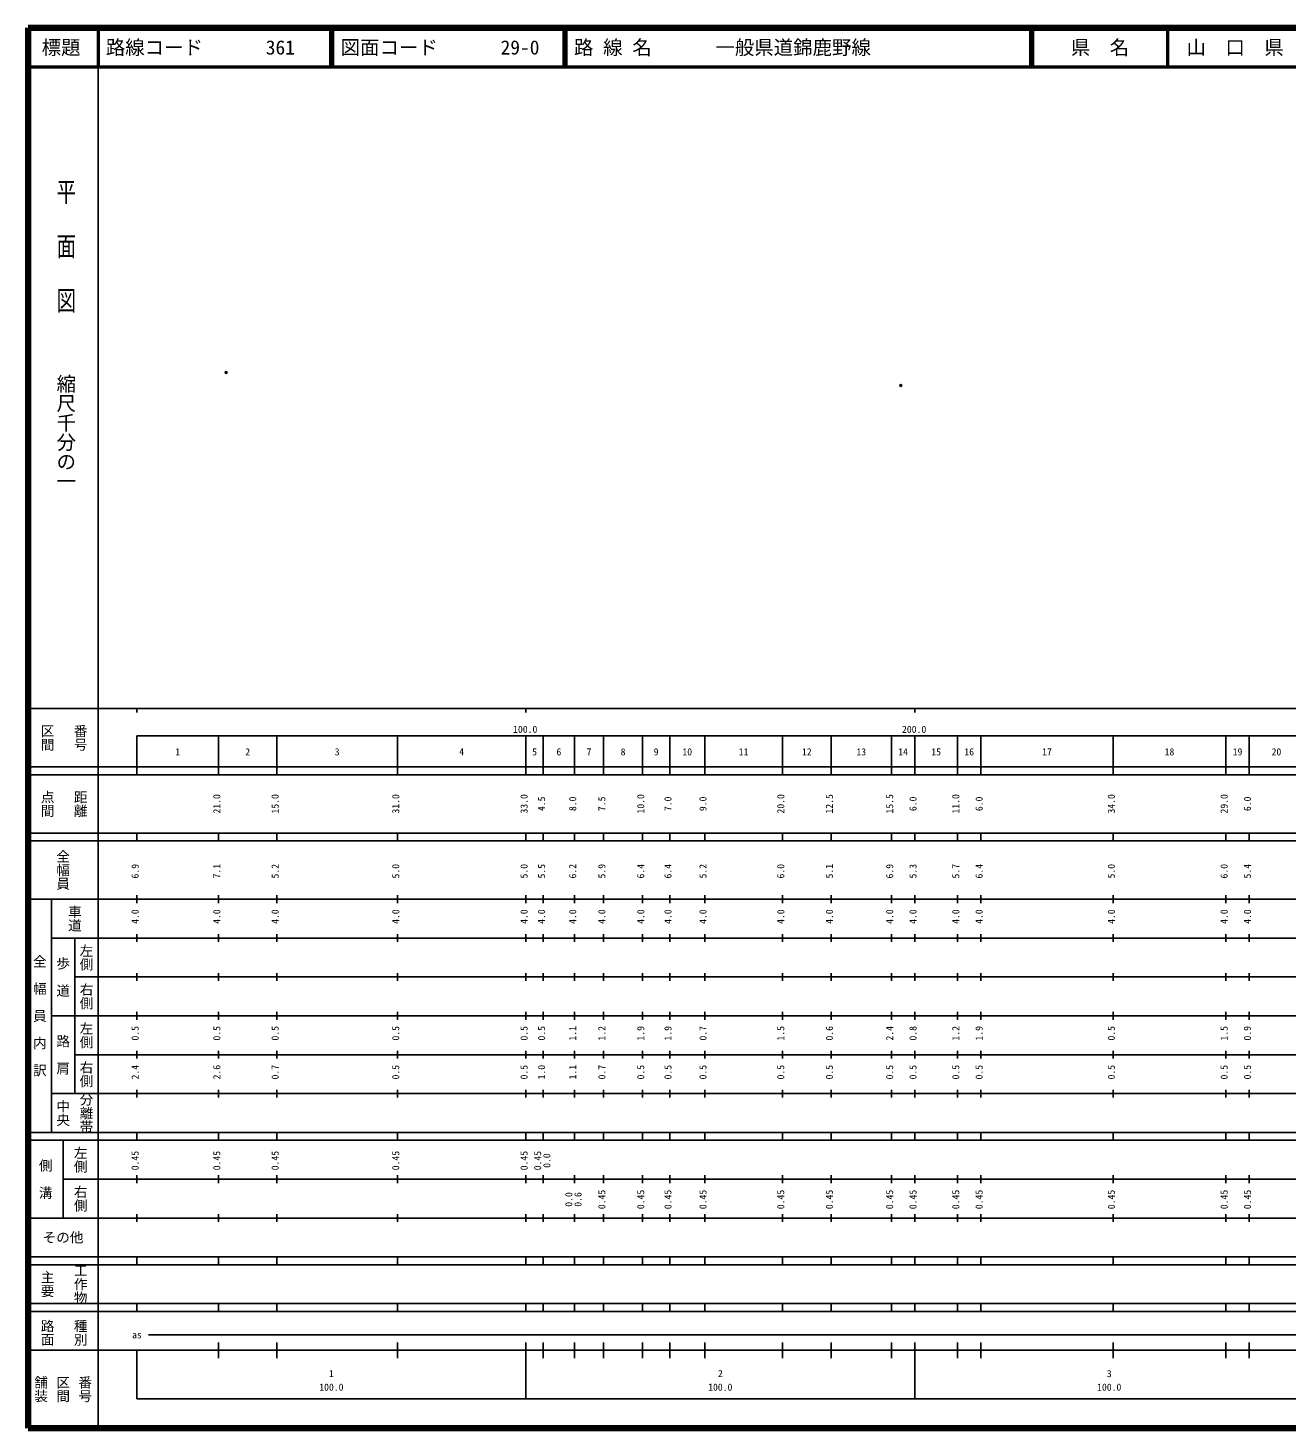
# Model space of a CAD drawing. Units: millimetres on the paper. Extents: x 40 to 680, y 20 to 380.
# Drawn here: x 40 to 363.7, y 20 to 380 of the extents above; entities that cross this region are included whole.
import ezdxf
from ezdxf.enums import TextEntityAlignment as Align

# ---------------------------------------------------------------- set-up
doc = ezdxf.new("R2010")
doc.units = ezdxf.units.MM
doc.header["$PDMODE"] = 32
doc.header["$PDSIZE"] = 0.5
doc.layers.add('M-OTRS', color=6, linetype='Continuous')
doc.layers.add('M-TTL-TXT', color=7, linetype='Continuous')
for name, color, linetype, lineweight in [('M-TTL', 2, 'Continuous', 140), ('M-TTL-BAND', 7, 'Continuous', 25), ('M-TTL-LINE', 7, 'Continuous', 50)]:
    doc.layers.add(name, color=color, linetype=linetype, lineweight=lineweight)
doc.styles.add('@ＭＳ ゴシック', font='')
doc.styles.add('ＭＳ ゴシック', font='')
doc.styles.get('@ＭＳ ゴシック').set_extended_font_data('@MS Gothic')
doc.styles.get('ＭＳ ゴシック').set_extended_font_data('MS Gothic')

msp = doc.modelspace()

# ---------------------------------------------------------------- linework, layer by layer
at = {"layer": 'M-OTRS'}
for p in [(90.93, 291.428), (264.396, 288.065)]:
    msp.add_point(p, dxfattribs=at)
at = {"layer": 'M-TTL'}
for p, q in [((40, 380), (40, 20)), ((680, 380), (40, 380)), ((40, 20), (680, 20))]:
    msp.add_line(p, q, dxfattribs=at)
at = {"layer": 'M-TTL-BAND'}
for p, q in [((58, 370), (58, 20)), ((40, 205), (579, 205)), ((68, 205), (68, 204)), ((168, 205), (168, 204)), ((268, 205), (268, 204)), ((68, 198), (579, 198)), ((68, 198), (68, 188)), ((89, 188), (89, 198)), ((104, 188), (104, 198)), ((135, 188), (135, 198)), ((168, 188), (168, 198)), ((172.5, 188), (172.5, 198)), ((180.5, 188), (180.5, 198)), ((188, 188), (188, 198)), ((198, 188), (198, 198)), ((205, 188), (205, 198)), ((214, 188), (214, 198)), ((234, 188), (234, 198)), ((246.5, 188), (246.5, 198)), ((262, 188), (262, 198)), ((268, 188), (268, 198)), ((279, 188), (279, 198)), ((285, 188), (285, 198)), ((319, 188), (319, 198)), ((348, 188), (348, 198)), ((354, 188), (354, 198)), ((40, 190), (579, 190)), ((40, 188), (579, 188)), ((40, 173), (579, 173)), ((68, 171), (68, 173)), ((89, 171), (89, 173)), ((104, 171), (104, 173)), ((135, 171), (135, 173)), ((168, 171), (168, 173)), ((172.5, 171), (172.5, 173)), ((180.5, 171), (180.5, 173)), ((188, 171), (188, 173)), ((198, 171), (198, 173)), ((205, 171), (205, 173)), ((214, 171), (214, 173)), ((234, 171), (234, 173)), ((246.5, 171), (246.5, 173)), ((262, 171), (262, 173)), ((268, 171), (268, 173)), ((279, 171), (279, 173)), ((285, 171), (285, 173)), ((319, 171), (319, 173)), ((348, 171), (348, 173)), ((354, 171), (354, 173)), ((40, 171), (579, 171)), ((40, 156), (579, 156)), ((46, 96), (46, 156)), ((68, 155), (68, 157)), ((89, 155), (89, 157)), ((104, 155), (104, 157)), ((135, 155), (135, 157)), ((168, 155), (168, 157)), ((172.5, 155), (172.5, 157)), ((180.5, 155), (180.5, 157)), ((188, 155), (188, 157)), ((198, 155), (198, 157)), ((205, 155), (205, 157)), ((214, 155), (214, 157)), ((234, 155), (234, 157)), ((246.5, 155), (246.5, 157)), ((262, 155), (262, 157)), ((268, 155), (268, 157)), ((279, 155), (279, 157)), ((285, 155), (285, 157)), ((319, 155), (319, 157)), ((348, 155), (348, 157)), ((354, 155), (354, 157)), ((46, 146), (579, 146)), ((52, 146), (52, 106)), ((68, 145), (68, 147)), ((89, 145), (89, 147)), ((104, 145), (104, 147)), ((135, 145), (135, 147)), ((168, 145), (168, 147)), ((172.5, 145), (172.5, 147)), ((180.5, 145), (180.5, 147)), ((188, 145), (188, 147)), ((198, 145), (198, 147)), ((205, 145), (205, 147)), ((214, 145), (214, 147)), ((234, 145), (234, 147)), ((246.5, 145), (246.5, 147)), ((262, 145), (262, 147)), ((268, 145), (268, 147)), ((279, 145), (279, 147)), ((285, 145), (285, 147)), ((319, 145), (319, 147)), ((348, 145), (348, 147)), ((354, 145), (354, 147)), ((68, 135), (68, 137)), ((89, 135), (89, 137)), ((104, 135), (104, 137)), ((135, 135), (135, 137)), ((168, 135), (168, 137)), ((172.5, 135), (172.5, 137)), ((180.5, 135), (180.5, 137)), ((188, 135), (188, 137)), ((198, 135), (198, 137)), ((205, 135), (205, 137)), ((214, 135), (214, 137)), ((234, 135), (234, 137)), ((246.5, 135), (246.5, 137)), ((262, 135), (262, 137)), ((268, 135), (268, 137)), ((279, 135), (279, 137)), ((285, 135), (285, 137)), ((319, 135), (319, 137)), ((348, 135), (348, 137)), ((354, 135), (354, 137)), ((52, 136), (579, 136)), ((46, 126), (579, 126)), ((68, 125), (68, 127)), ((89, 125), (89, 127)), ((104, 125), (104, 127)), ((135, 125), (135, 127)), ((168, 125), (168, 127)), ((172.5, 125), (172.5, 127)), ((180.5, 125), (180.5, 127)), ((188, 125), (188, 127)), ((198, 125), (198, 127)), ((205, 125), (205, 127)), ((214, 125), (214, 127)), ((234, 125), (234, 127)), ((246.5, 125), (246.5, 127)), ((262, 125), (262, 127)), ((268, 125), (268, 127)), ((279, 125), (279, 127)), ((285, 125), (285, 127)), ((319, 125), (319, 127)), ((348, 125), (348, 127)), ((354, 125), (354, 127)), ((52, 116), (579, 116)), ((68, 115), (68, 117)), ((89, 115), (89, 117)), ((104, 115), (104, 117)), ((135, 115), (135, 117)), ((168, 115), (168, 117)), ((172.5, 115), (172.5, 117)), ((180.5, 115), (180.5, 117)), ((188, 115), (188, 117)), ((198, 115), (198, 117)), ((205, 115), (205, 117)), ((214, 115), (214, 117)), ((234, 115), (234, 117)), ((246.5, 115), (246.5, 117)), ((262, 115), (262, 117)), ((268, 115), (268, 117)), ((279, 115), (279, 117)), ((285, 115), (285, 117)), ((319, 115), (319, 117)), ((348, 115), (348, 117)), ((354, 115), (354, 117)), ((46, 106), (579, 106)), ((68, 105), (68, 107)), ((89, 105), (89, 107)), ((104, 105), (104, 107)), ((135, 105), (135, 107)), ((168, 105), (168, 107)), ((172.5, 105), (172.5, 107)), ((180.5, 105), (180.5, 107)), ((188, 105), (188, 107)), ((198, 105), (198, 107)), ((205, 105), (205, 107)), ((214, 105), (214, 107)), ((234, 105), (234, 107)), ((246.5, 105), (246.5, 107)), ((262, 105), (262, 107)), ((268, 105), (268, 107)), ((279, 105), (279, 107)), ((285, 105), (285, 107)), ((319, 105), (319, 107)), ((348, 105), (348, 107)), ((354, 105), (354, 107)), ((40, 96), (579, 96)), ((40, 94), (579, 94)), ((49, 94), (49, 74)), ((68, 94), (68, 96)), ((89, 94), (89, 96)), ((104, 94), (104, 96)), ((135, 94), (135, 96)), ((168, 94), (168, 96)), ((172.5, 94), (172.5, 96)), ((180.5, 94), (180.5, 96)), ((188, 94), (188, 96)), ((198, 94), (198, 96)), ((205, 94), (205, 96)), ((214, 94), (214, 96)), ((234, 94), (234, 96)), ((246.5, 94), (246.5, 96)), ((262, 94), (262, 96)), ((268, 94), (268, 96)), ((279, 94), (279, 96)), ((285, 94), (285, 96)), ((319, 94), (319, 96)), ((348, 94), (348, 96)), ((354, 94), (354, 96)), ((49, 84), (579, 84)), ((68, 83), (68, 85)), ((89, 83), (89, 85)), ((104, 83), (104, 85)), ((135, 83), (135, 85)), ((168, 83), (168, 85)), ((172.5, 83), (172.5, 85)), ((180.5, 83), (180.5, 85)), ((188, 83), (188, 85)), ((198, 83), (198, 85)), ((205, 83), (205, 85)), ((214, 83), (214, 85)), ((234, 83), (234, 85)), ((246.5, 83), (246.5, 85)), ((262, 83), (262, 85)), ((268, 83), (268, 85)), ((279, 83), (279, 85)), ((285, 83), (285, 85)), ((319, 83), (319, 85)), ((348, 83), (348, 85)), ((354, 83), (354, 85)), ((40, 74), (579, 74)), ((68, 73), (68, 75)), ((89, 73), (89, 75)), ((104, 73), (104, 75)), ((135, 73), (135, 75)), ((168, 73), (168, 75)), ((172.5, 73), (172.5, 75)), ((180.5, 73), (180.5, 75)), ((188, 73), (188, 75)), ((198, 73), (198, 75)), ((205, 73), (205, 75)), ((214, 73), (214, 75)), ((234, 73), (234, 75)), ((246.5, 73), (246.5, 75)), ((262, 73), (262, 75)), ((268, 73), (268, 75)), ((279, 73), (279, 75)), ((285, 73), (285, 75)), ((319, 73), (319, 75)), ((348, 73), (348, 75)), ((354, 73), (354, 75)), ((40, 64), (579, 64)), ((40, 62), (579, 62)), ((68, 62), (68, 64)), ((89, 62), (89, 64)), ((104, 62), (104, 64)), ((135, 62), (135, 64)), ((168, 62), (168, 64)), ((172.5, 62), (172.5, 64)), ((180.5, 62), (180.5, 64)), ((188, 62), (188, 64)), ((198, 62), (198, 64)), ((205, 62), (205, 64)), ((214, 62), (214, 64)), ((234, 62), (234, 64)), ((246.5, 62), (246.5, 64)), ((262, 62), (262, 64)), ((268, 62), (268, 64)), ((279, 62), (279, 64)), ((285, 62), (285, 64)), ((319, 62), (319, 64)), ((348, 62), (348, 64)), ((354, 62), (354, 64)), ((40, 52), (579, 52)), ((68, 50), (68, 52)), ((89, 50), (89, 52)), ((104, 50), (104, 52)), ((135, 50), (135, 52)), ((168, 50), (168, 52)), ((172.5, 50), (172.5, 52)), ((180.5, 50), (180.5, 52)), ((188, 50), (188, 52)), ((198, 50), (198, 52)), ((205, 50), (205, 52)), ((214, 50), (214, 52)), ((234, 50), (234, 52)), ((246.5, 50), (246.5, 52)), ((262, 50), (262, 52)), ((268, 50), (268, 52)), ((279, 50), (279, 52)), ((285, 50), (285, 52)), ((319, 50), (319, 52)), ((348, 50), (348, 52)), ((354, 50), (354, 52)), ((40, 50), (579, 50)), ((71, 44), (565, 44)), ((40, 40), (579, 40)), ((68, 40), (68, 27.5)), ((89, 38), (89, 42)), ((104, 38), (104, 42)), ((135, 38), (135, 42)), ((168, 27.5), (168, 42)), ((172.5, 38), (172.5, 42)), ((180.5, 38), (180.5, 42)), ((188, 38), (188, 42)), ((198, 38), (198, 42)), ((205, 38), (205, 42)), ((214, 38), (214, 42)), ((234, 38), (234, 42)), ((246.5, 38), (246.5, 42)), ((262, 38), (262, 42)), ((268, 27.5), (268, 42)), ((279, 38), (279, 42)), ((285, 38), (285, 42)), ((319, 38), (319, 42)), ((348, 38), (348, 42)), ((354, 38), (354, 42)), ((68, 27.5), (579, 27.5))]:
    msp.add_line(p, q, dxfattribs=at)
at = {"layer": 'M-TTL-LINE'}
for p, q in [((58, 380), (58, 370)), ((117.75, 380), (117.75, 370)), ((118.25, 380), (118.25, 370)), ((177.75, 380), (177.75, 370)), ((178.25, 380), (178.25, 370)), ((297.75, 380), (297.75, 370)), ((298.25, 380), (298.25, 370)), ((333, 380), (333, 370)), ((40, 370), (680, 370))]:
    msp.add_line(p, q, dxfattribs=at)

# ---------------------------------------------------------------- texts
at = {"layer": 'M-TTL-BAND', "style": '@ＭＳ ゴシック', "width": 1.4}
msp.add_text('平  面  図', height=3.666, rotation=270, dxfattribs=at).set_placement((49.777, 306.475), align=Align.MIDDLE_RIGHT)
at = {"layer": 'M-TTL-BAND', "style": '@ＭＳ ゴシック'}
msp.add_text('縮尺千分の一', height=3.666, rotation=270, dxfattribs=at).set_placement((49.777, 261.03), align=Align.MIDDLE_RIGHT)
for s, p in [('区間', (45, 197.5)), ('番号', (53.5, 197.5)), ('点間', (45, 180.5)), ('距離', (53.5, 180.5)), ('全幅員', (49, 163.5)), ('車道', (52, 151)), ('左側', (55, 141)), ('全\u3000幅\u3000員\u3000内\u3000訳', (43, 126)), ('歩\u3000道', (49, 136)), ('右側', (55, 131)), ('左側', (55, 121)), ('路\u3000肩', (49, 116)), ('右側', (55, 111)), ('分離帯', (55, 101)), ('中央', (49, 101)), ('左側', (53.5, 89)), ('側\u3000溝', (44.5, 84)), ('右側', (53.5, 79)), ('工作物', (53.5, 57)), ('主要', (45, 57)), ('路面', (45, 44.5)), ('種別', (53.5, 44.5)), ('舗装', (43.333, 30)), ('区間', (49, 30)), ('番号', (54.667, 30))]:
    msp.add_text(s, height=2.566, rotation=270, dxfattribs=at).set_placement(p, align=Align.MIDDLE_CENTER)
at = {"layer": 'M-TTL-BAND', "style": 'ＭＳ ゴシック'}
for s, p in [('100.0', (167.844, 198.195)), ('200.0', (267.844, 198.195)), ('1', (78.5, 192.405)), ('2', (96.5, 192.405)), ('3', (119.5, 192.405)), ('4', (151.5, 192.405)), ('5', (170.25, 192.405)), ('6', (176.5, 192.405)), ('7', (184.25, 192.405)), ('8', (193, 192.405)), ('9', (201.5, 192.405)), ('10', (209.5, 192.405)), ('11', (224, 192.405)), ('12', (240.25, 192.405)), ('13', (254.25, 192.405)), ('14', (265, 192.405)), ('15', (273.5, 192.405)), ('16', (282, 192.405)), ('17', (302, 192.405)), ('18', (333.5, 192.405)), ('19', (351, 192.405)), ('20', (361, 192.405)), ('as', (68, 42.5)), ('1', (118, 32.523)), ('2', (218, 32.523)), ('3', (318, 32.523)), ('100.0', (118, 29.033)), ('100.0', (218, 29.033)), ('100.0', (318, 29.033))]:
    msp.add_text(s, height=1.833, dxfattribs=at).set_placement(p, align=Align.BOTTOM_CENTER)
for s, p in [('21.0', (90, 180.5)), ('15.0', (105, 180.5)), ('31.0', (136, 180.5)), ('33.0', (169, 180.5)), ('4.5', (173.5, 180.5)), ('8.0', (181.5, 180.5)), ('7.5', (189, 180.5)), ('10.0', (199, 180.5)), ('7.0', (206, 180.5)), ('9.0', (215, 180.5)), ('20.0', (235, 180.5)), ('12.5', (247.5, 180.5)), ('15.5', (263, 180.5)), ('6.0', (269, 180.5)), ('11.0', (280, 180.5)), ('6.0', (286, 180.5)), ('34.0', (320, 180.5)), ('29.0', (349, 180.5)), ('6.0', (355, 180.5)), ('6.9', (69, 163.174)), ('7.1', (90, 163.174)), ('5.2', (105, 163.174)), ('5.0', (136, 163.174)), ('5.0', (169, 163.174)), ('5.5', (173.5, 163.174)), ('6.2', (181.5, 163.174)), ('5.9', (189, 163.174)), ('6.4', (199, 163.174)), ('6.4', (206, 163.174)), ('5.2', (215, 163.174)), ('6.0', (235, 163.174)), ('5.1', (247.5, 163.174)), ('6.9', (263, 163.174)), ('5.3', (269, 163.174)), ('5.7', (280, 163.174)), ('6.4', (286, 163.174)), ('5.0', (320, 163.174)), ('6.0', (349, 163.174)), ('5.4', (355, 163.174)), ('4.0', (69, 151.5)), ('4.0', (90, 151.5)), ('4.0', (105, 151.5)), ('4.0', (136, 151.5)), ('4.0', (169, 151.5)), ('4.0', (173.5, 151.5)), ('4.0', (181.5, 151.5)), ('4.0', (189, 151.5)), ('4.0', (199, 151.5)), ('4.0', (206, 151.5)), ('4.0', (215, 151.5)), ('4.0', (235, 151.5)), ('4.0', (247.5, 151.5)), ('4.0', (263, 151.5)), ('4.0', (269, 151.5)), ('4.0', (280, 151.5)), ('4.0', (286, 151.5)), ('4.0', (320, 151.5)), ('4.0', (349, 151.5)), ('4.0', (355, 151.5)), ('0.5', (69, 121.5)), ('0.5', (90, 121.5)), ('0.5', (105, 121.5)), ('0.5', (136, 121.5)), ('0.5', (169, 121.5)), ('0.5', (173.5, 121.5)), ('1.1', (181.5, 121.5)), ('1.2', (189, 121.5)), ('1.9', (199, 121.5)), ('1.9', (206, 121.5)), ('0.7', (215, 121.5)), ('1.5', (235, 121.5)), ('0.6', (247.5, 121.5)), ('2.4', (263, 121.5)), ('0.8', (269, 121.5)), ('1.2', (280, 121.5)), ('1.9', (286, 121.5)), ('0.5', (320, 121.5)), ('1.5', (349, 121.5)), ('0.9', (355, 121.5)), ('2.4', (69, 111.5)), ('2.6', (90, 111.5)), ('0.7', (105, 111.5)), ('0.5', (136, 111.5)), ('0.5', (169, 111.5)), ('1.0', (173.5, 111.5)), ('1.1', (181.5, 111.5)), ('0.7', (189, 111.5)), ('0.5', (199, 111.5)), ('0.5', (206, 111.5)), ('0.5', (215, 111.5)), ('0.5', (235, 111.5)), ('0.5', (247.5, 111.5)), ('0.5', (263, 111.5)), ('0.5', (269, 111.5)), ('0.5', (280, 111.5)), ('0.5', (286, 111.5)), ('0.5', (320, 111.5)), ('0.5', (349, 111.5)), ('0.5', (355, 111.5)), ('0.45', (69, 88.764)), ('0.45', (90, 88.764)), ('0.45', (105, 88.764)), ('0.45', (136, 88.764)), ('0.45', (169, 88.764)), ('0.45', (172.5, 88.764)), ('0.0', (174.87, 88.764)), ('0.0', (180.5, 78.764)), ('0.6', (182.87, 78.764)), ('0.45', (189, 78.764)), ('0.45', (199, 78.764)), ('0.45', (206, 78.764)), ('0.45', (215, 78.764)), ('0.45', (235, 78.764)), ('0.45', (247.5, 78.764)), ('0.45', (263, 78.764)), ('0.45', (269, 78.764)), ('0.45', (280, 78.764)), ('0.45', (286, 78.764)), ('0.45', (320, 78.764)), ('0.45', (349, 78.764)), ('0.45', (355, 78.764))]:
    msp.add_text(s, height=1.833, rotation=90, dxfattribs=at).set_placement(p, align=Align.BOTTOM_CENTER)
msp.add_text('その他', height=2.566, dxfattribs=at).set_placement((49, 69), align=Align.MIDDLE_CENTER)
at = {"layer": 'M-TTL-TXT', "style": 'ＭＳ ゴシック'}
for s, p in [('標題', (48.5, 375)), ('県\u3000名', (315.625, 375)), ('山\u3000口\u3000県', (350.375, 375))]:
    msp.add_text(s, height=3.666, dxfattribs=at).set_placement(p, align=Align.MIDDLE_CENTER)
for s, p in [('路線コード', (60, 375)), ('361', (101.142, 375)), ('図面コード', (120.38, 375)), ('29-0', (161.521, 375)), ('路 線 名', (180.38, 375)), ('一般県道錦鹿野線', (216.734, 375))]:
    msp.add_text(s, height=3.666, dxfattribs=at).set_placement(p, align=Align.MIDDLE_LEFT)

doc.saveas('drawing.dxf')
